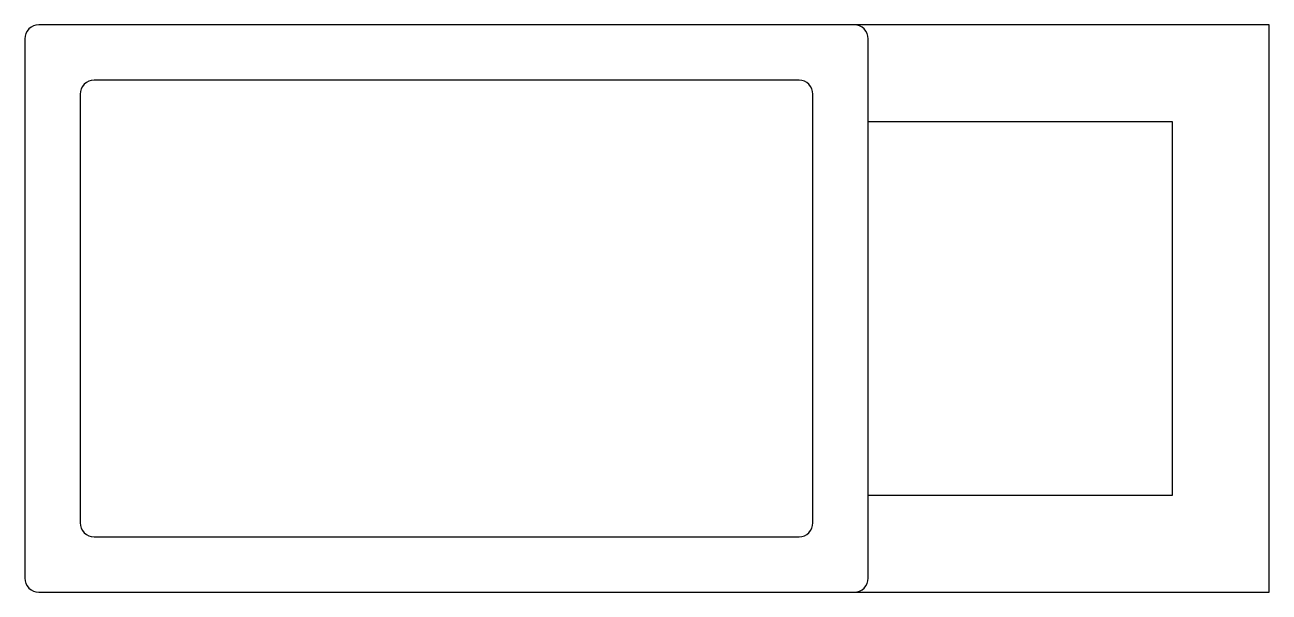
# Model space of a CAD drawing. Extents: x -900 to 0, y -410 to 0.
import ezdxf

# ---------------------------------------------------------------- set-up
doc = ezdxf.new("R2010")
doc.units = 0
doc.header["$LTSCALE"] = 50
doc.layers.get('0').update_dxf_attribs({"linetype": 'CONTINUOUS'})

msp = doc.modelspace()

# ---------------------------------------------------------------- linework, layer by layer
at = {"color": 0}
for points in [[(-900, -10), (-900, -400, 0.414214), (-890, -410), (-300, -410, 0.414214), (-290, -400), (-290, -10, 0.414214), (-300, 0), (-890, 0, 0.414214)], [(-860, -50), (-860, -360, 0.414214), (-850, -370), (-340, -370, 0.414214), (-330, -360), (-330, -50, 0.414214), (-340, -40), (-850, -40, 0.414214)]]:
    msp.add_lwpolyline(points, format="xyb", close=True, dxfattribs=at)
for points in [[(-311.09, -410), (0, -410), (0, 0), (-307.82, 0)], [(-290, -340), (-70, -340), (-70, -70), (-290, -70)]]:
    msp.add_lwpolyline(points, dxfattribs=at)

doc.saveas('drawing.dxf')
